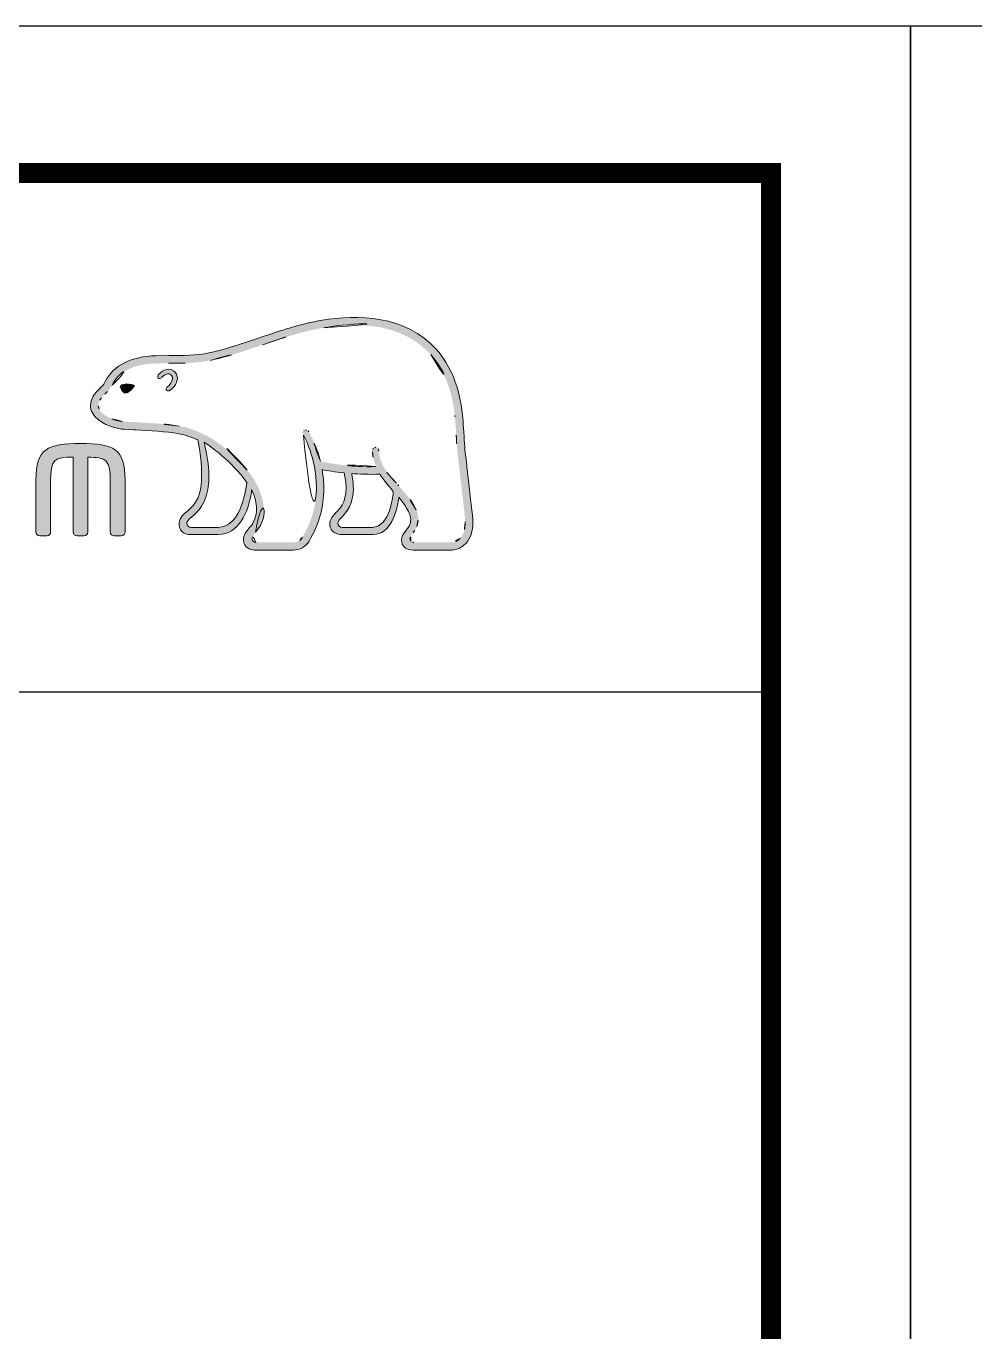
# Model space of a CAD drawing. Extents: x 16296677952 to 16296679688, y -37409618576 to -37409617304.
# Drawn here: x 16296678596.6 to 16296678668.2, y -37409617518.4 to -37409617419.8 of the extents above; entities that cross this region are included whole.
import ezdxf

# ---------------------------------------------------------------- set-up
doc = ezdxf.new("R2010")
doc.units = 0
doc.header["$LTSCALE"] = 10
doc.header["$MEASUREMENT"] = 0
doc.layers.get('0').update_dxf_attribs({"linetype": 'CONTINUOUS'})
doc.layers.add('레이어 1', color=7, linetype='CONTINUOUS', lineweight=0)

msp = doc.modelspace()

# ---------------------------------------------------------------- hatches: boundary and pattern name
at = {"layer": '레이어 1'}
h = msp.add_hatch(color=5, dxfattribs=at)
h.dxf.hatch_style = 1
edge = h.paths.add_edge_path(flags=16)
edge.add_spline(control_points=[(16296678629.33812, -37409617458.474861), (16296678629.05459, -37409617458.788727), (16296678628.69829, -37409617458.791542), (16296678628.682871, -37409617458.791542), (16296678628.682871, -37409617458.791542), (16296678625.828659, -37409617458.791542), (16296678625.828659, -37409617458.791542), (16296678625.723789, -37409617458.791542), (16296678625.64366, -37409617458.765244), (16296678625.59177, -37409617458.71402), (16296678625.54846, -37409617458.671593), (16296678625.52742, -37409617458.607063), (16296678625.52742, -37409617458.527107), (16296678625.52742, -37409617458.36615), (16296678625.644911, -37409617458.218163), (16296678625.769739, -37409617458.061058), (16296678625.885469, -37409617457.912376), (16296678625.995411, -37409617457.7714), (16296678626.056959, -37409617457.59816), (16296678626.213181, -37409617457.177696), (16296678626.19722, -37409617456.729156), (16296678626.01066, -37409617456.333946), (16296678625.673639, -37409617455.618896), (16296678625.173599, -37409617455.057114), (16296678624.68895, -37409617454.514236), (16296678624.68895, -37409617454.514236), (16296678624.52482, -37409617454.334), (16296678624.52482, -37409617454.332237), (16296678623.894819, -37409617453.630203), (16296678623.243759, -37409617452.903908), (16296678623.1924, -37409617451.919197), (16296678623.180651, -37409617451.72422), (16296678623.09053, -37409617451.606392), (16296678622.96516, -37409617451.611656), (16296678622.96516, -37409617451.611656), (16296678622.78051, -37409617451.700363), (16296678622.776489, -37409617451.700363), (16296678622.726509, -37409617451.75544), (16296678622.698641, -37409617451.837471), (16296678622.698641, -37409617451.931831), (16296678622.698641, -37409617451.931831), (16296678622.70022, -37409617451.965134), (16296678622.70022, -37409617451.965492), (16296678622.72547, -37409617452.321426), (16296678622.810329, -37409617452.670708), (16296678622.959551, -37409617453.033302), (16296678622.959551, -37409617453.033302), (16296678622.97411, -37409617453.069794), (16296678622.97411, -37409617453.069794), (16296678622.97411, -37409617453.069794), (16296678622.935511, -37409617453.071182), (16296678622.935511, -37409617453.071182), (16296678621.103189, -37409617453.143784), (16296678619.306829, -37409617452.798012), (16296678618.77853, -37409617452.670708), (16296678618.45273, -37409617451.359863), (16296678617.92428, -37409617450.490868), (16296678617.90147, -37409617450.454048), (16296678617.860439, -37409617450.386017), (16296678617.794861, -37409617450.333748), (16296678617.731741, -37409617450.315514), (16296678617.731741, -37409617450.315514), (16296678617.577431, -37409617450.338661), (16296678617.5585, -37409617450.341118), (16296678617.54553, -37409617450.360397), (16296678617.51853, -37409617450.396873), (16296678617.45891, -37409617450.476837), (16296678617.45891, -37409617450.476837), (16296678617.451559, -37409617450.541008), (16296678617.451559, -37409617450.541008), (16296678617.451559, -37409617450.541008), (16296678617.50028, -37409617450.713539), (16296678617.50028, -37409617450.713539), (16296678617.54027, -37409617450.782631), (16296678618.48114, -37409617452.430847), (16296678618.48114, -37409617454.613853), (16296678618.48114, -37409617455.960472), (16296678618.1273, -37409617457.23098), (16296678617.429449, -37409617458.389664), (16296678617.262699, -37409617458.667732), (16296678617.042999, -37409617458.791542), (16296678616.716169, -37409617458.791542), (16296678616.716169, -37409617458.791542), (16296678613.90262, -37409617458.791542), (16296678613.90262, -37409617458.791542), (16296678613.809349, -37409617458.791542), (16296678613.614719, -37409617458.725952), (16296678613.614719, -37409617458.522537), (16296678613.614719, -37409617458.410332), (16296678613.7187, -37409617458.226219), (16296678613.891951, -37409617458.032303), (16296678615.06444, -37409617456.726723), (16296678614.387991, -37409617454.687477), (16296678613.263531, -37409617453.344017), (16296678612.177441, -37409617452.048248), (16296678610.404921, -37409617450.417557), (16296678608.12899, -37409617450.01252), (16296678607.32242, -37409617449.871567), (16296678605.997021, -37409617449.793022), (16296678604.92654, -37409617449.729523), (16296678604.92654, -37409617449.729523), (16296678603.844521, -37409617449.665352), (16296678603.844521, -37409617449.665352), (16296678603.289209, -37409617449.622917), (16296678602.371481, -37409617449.281357), (16296678602.092159, -37409617448.75251), (16296678601.97415, -37409617448.53334), (16296678601.98748, -37409617448.31102), (16296678602.13545, -37409617448.055367), (16296678602.228571, -37409617447.901077), (16296678602.3564, -37409617447.768517), (16296678602.517191, -37409617447.607193), (16296678602.694969, -37409617447.427299), (16296678602.877859, -37409617447.241089), (16296678603.02025, -37409617446.995613), (16296678603.02025, -37409617446.995613), (16296678603.06109, -37409617446.918823), (16296678603.06109, -37409617446.918823), (16296678603.604481, -37409617445.879387), (16296678604.72385, -37409617445.330559), (16296678606.389429, -37409617445.286377), (16296678606.389429, -37409617445.286377), (16296678607.328739, -37409617445.275864), (16296678607.328739, -37409617445.275864), (16296678608.36009, -37409617445.270607), (16296678609.530331, -37409617445.264641), (16296678610.49188, -37409617445.057732), (16296678611.84236, -37409617444.767372), (16296678613.197229, -37409617444.304466), (16296678614.392891, -37409617443.89698), (16296678614.392891, -37409617443.89698), (16296678614.43111, -37409617443.884361), (16296678614.43111, -37409617443.884361), (16296678615.909941, -37409617443.37867), (16296678617.43927, -37409617442.855782), (16296678619.002609, -37409617442.601196), (16296678621.50456, -37409617442.18705), (16296678624.940371, -37409617442.200722), (16296678627.10199, -37409617444.627449), (16296678628.101101, -37409617445.751007), (16296678628.71653, -37409617447.296143), (16296678628.92835, -37409617449.221046), (16296678628.92835, -37409617449.221046), (16296678628.92029, -37409617449.214729), (16296678628.912901, -37409617449.208076), (16296678628.93009, -37409617449.246269), (16296678628.94623, -37409617449.462318), (16296678629.035299, -37409617450.686897), (16296678629.0609, -37409617451.275688), (16296678629.087919, -37409617451.884468), (16296678629.24185, -37409617453.01403), (16296678629.24185, -37409617453.01403), (16296678629.67811, -37409617456.791573), (16296678629.67811, -37409617456.791573), (16296678629.67811, -37409617456.791573), (16296678629.70406, -37409617457.250633), (16296678629.70406, -37409617457.250633), (16296678629.70406, -37409617457.792793), (16296678629.58132, -37409617458.204842), (16296678629.33812, -37409617458.474861)], knot_values=[0, 0, 0, 0, 1, 1, 1, 2, 2, 2, 3, 3, 3, 4, 4, 4, 5, 5, 5, 6, 6, 6, 7, 7, 7, 8, 8, 8, 9, 9, 9, 10, 10, 10, 11, 11, 11, 12, 12, 12, 13, 13, 13, 14, 14, 14, 15, 15, 15, 16, 16, 16, 17, 17, 17, 18, 18, 18, 19, 19, 19, 20, 20, 20, 21, 21, 21, 22, 22, 22, 23, 23, 23, 24, 24, 24, 25, 25, 25, 26, 26, 26, 27, 27, 27, 28, 28, 28, 29, 29, 29, 30, 30, 30, 31, 31, 31, 32, 32, 32, 33, 33, 33, 34, 34, 34, 35, 35, 35, 36, 36, 36, 37, 37, 37, 38, 38, 38, 39, 39, 39, 40, 40, 40, 41, 41, 41, 42, 42, 42, 43, 43, 43, 44, 44, 44, 45, 45, 45, 46, 46, 46, 47, 47, 47, 48, 48, 48, 49, 49, 49, 50, 50, 50, 51, 51, 51, 52, 52, 52, 53, 53, 53, 53], degree=3, periodic=0)
edge = h.paths.add_edge_path(flags=16)
edge.add_spline(control_points=[(16296678622.740021, -37409617457.65847), (16296678622.740021, -37409617457.65847), (16296678620.411659, -37409617457.65847), (16296678620.411659, -37409617457.65847), (16296678620.23947, -37409617457.65847), (16296678620.103411, -37409617457.521004), (16296678620.103411, -37409617457.34565), (16296678620.103411, -37409617457.223267), (16296678620.209669, -37409617457.067574), (16296678620.31015, -37409617456.960609), (16296678620.783751, -37409617456.507179), (16296678621.2682, -37409617455.882973), (16296678621.2682, -37409617454.698013), (16296678621.2682, -37409617454.698013), (16296678621.23822, -37409617454.159714), (16296678621.23822, -37409617454.157623), (16296678621.23822, -37409617454.157623), (16296678621.152639, -37409617453.634033), (16296678621.152639, -37409617453.634033), (16296678621.152639, -37409617453.634033), (16296678621.146681, -37409617453.601051), (16296678621.146681, -37409617453.601051), (16296678621.146681, -37409617453.601051), (16296678621.18104, -37409617453.603523), (16296678621.18104, -37409617453.603523), (16296678621.61521, -37409617453.634727), (16296678622.459999, -37409617453.681732), (16296678623.266569, -37409617453.643501), (16296678623.471359, -37409617453.969276), (16296678623.801359, -37409617454.388344), (16296678624.283199, -37409617454.94664), (16296678624.261101, -37409617455.224388), (16296678624.031059, -37409617457.65847), (16296678622.740021, -37409617457.65847)], knot_values=[0, 0, 0, 0, 1, 1, 1, 2, 2, 2, 3, 3, 3, 4, 4, 4, 5, 5, 5, 6, 6, 6, 7, 7, 7, 8, 8, 8, 9, 9, 9, 10, 10, 10, 11, 11, 11, 11], degree=3, periodic=0)
edge = h.paths.add_edge_path(flags=16)
edge.add_spline(control_points=[(16296678611.056829, -37409617457.65847), (16296678611.056829, -37409617457.65847), (16296678609.01306, -37409617457.65847), (16296678609.01306, -37409617457.65847), (16296678608.859819, -37409617457.65847), (16296678608.694981, -37409617457.532219), (16296678608.694981, -37409617457.34565), (16296678608.694981, -37409617457.232407), (16296678608.79001, -37409617457.092117), (16296678608.96327, -37409617456.952888), (16296678609.480511, -37409617456.54084), (16296678610.264299, -37409617455.91732), (16296678610.349159, -37409617454.195808), (16296678610.349159, -37409617454.195808), (16296678610.360901, -37409617453.72625), (16296678610.360901, -37409617453.72625), (16296678610.360901, -37409617452.994034), (16296678610.19311, -37409617452.109978), (16296678610.033911, -37409617451.319893), (16296678610.033911, -37409617451.319893), (16296678610.00794, -37409617451.239227), (16296678610.00794, -37409617451.239227), (16296678610.00794, -37409617451.239227), (16296678610.07493, -37409617451.291481), (16296678610.07493, -37409617451.291481), (16296678610.37966, -37409617451.479088), (16296678612.04892, -37409617452.61039), (16296678613.23354, -37409617454.281761), (16296678613.13534, -37409617455.072884), (16296678612.68927, -37409617457.65847), (16296678611.056829, -37409617457.65847)], knot_values=[0, 0, 0, 0, 1, 1, 1, 2, 2, 2, 3, 3, 3, 4, 4, 4, 5, 5, 5, 6, 6, 6, 7, 7, 7, 8, 8, 8, 9, 9, 9, 10, 10, 10, 10], degree=3, periodic=0)
edge = h.paths.add_edge_path()
edge.add_spline(control_points=[(16296678630.25499, -37409617456.734428), (16296678630.254271, -37409617456.729156), (16296678629.820829, -37409617452.935478), (16296678629.820829, -37409617452.935478), (16296678629.660379, -37409617451.80172), (16296678629.637239, -37409617451.197144), (16296678629.616381, -37409617450.661301), (16296678629.616381, -37409617450.661301), (16296678629.50909, -37409617449.163521), (16296678629.50909, -37409617449.162468), (16296678629.28079, -37409617447.112389), (16296678628.6173, -37409617445.456459), (16296678627.536131, -37409617444.245552), (16296678625.20059, -37409617441.621384), (16296678621.55471, -37409617441.593674), (16296678618.906349, -37409617442.030281), (16296678617.28216, -37409617442.298912), (16296678615.729691, -37409617442.828796), (16296678614.22875, -37409617443.342194), (16296678614.22875, -37409617443.342194), (16296678614.18038, -37409617443.359367), (16296678614.18038, -37409617443.359367), (16296678613.007, -37409617443.759491), (16296678611.67544, -37409617444.21505), (16296678610.368799, -37409617444.493462), (16296678609.47106, -37409617444.685303), (16296678608.346769, -37409617444.694069), (16296678607.353621, -37409617444.699333), (16296678607.353621, -37409617444.699333), (16296678606.370661, -37409617444.71125), (16296678606.370661, -37409617444.71125), (16296678604.48189, -37409617444.757896), (16296678603.195391, -37409617445.411926), (16296678602.545589, -37409617446.654404), (16296678602.545589, -37409617446.654404), (16296678602.51631, -37409617446.708031), (16296678602.51631, -37409617446.708031), (16296678602.408819, -37409617446.89637), (16296678602.249439, -37409617447.056282), (16296678602.10671, -37409617447.199364), (16296678601.94943, -37409617447.357872), (16296678601.77216, -37409617447.535652), (16296678601.636801, -37409617447.765701), (16296678601.500891, -37409617447.996117), (16296678601.43235, -37409617448.22966), (16296678601.43235, -37409617448.459), (16296678601.43235, -37409617448.651878), (16296678601.48073, -37409617448.841248), (16296678601.57789, -37409617449.022186), (16296678601.97941, -37409617449.780388), (16296678603.12475, -37409617450.189613), (16296678603.80821, -37409617450.238373), (16296678603.80821, -37409617450.238373), (16296678604.81432, -37409617450.301498), (16296678604.83835, -37409617450.303596), (16296678605.84429, -37409617450.360397), (16296678607.221939, -37409617450.44001), (16296678608.026239, -37409617450.582039), (16296678608.496519, -37409617450.665154), (16296678609.030951, -37409617450.833817), (16296678609.5233, -37409617451.065643), (16296678609.558371, -37409617451.193283), (16296678609.814011, -37409617452.329857), (16296678609.814011, -37409617453.726959), (16296678609.814011, -37409617453.726959), (16296678609.80315, -37409617454.170227), (16296678609.80315, -37409617454.170227), (16296678609.728979, -37409617455.64344), (16296678609.08671, -37409617456.158241), (16296678608.616091, -37409617456.534882), (16296678608.56838, -37409617456.572411), (16296678608.148979, -37409617456.920631), (16296678608.118811, -37409617457.339699), (16296678608.097429, -37409617457.576759), (16296678608.16527, -37409617457.792793), (16296678608.30924, -37409617457.948143), (16296678608.465281, -37409617458.116463), (16296678608.70253, -37409617458.201668), (16296678609.01306, -37409617458.201668), (16296678609.01306, -37409617458.201668), (16296678611.056829, -37409617458.201668), (16296678611.056829, -37409617458.201668), (16296678612.586531, -37409617458.201668), (16296678613.34329, -37409617456.554527), (16296678613.573509, -37409617455.011513), (16296678613.573509, -37409617455.011513), (16296678613.578251, -37409617454.794441), (16296678613.578251, -37409617454.794441), (16296678613.578251, -37409617454.794441), (16296678613.64139, -37409617454.903137), (16296678613.64139, -37409617454.903137), (16296678613.83757, -37409617455.339737), (16296678613.955601, -37409617455.861572), (16296678613.955601, -37409617456.254669), (16296678613.955601, -37409617456.806313), (16296678613.7848, -37409617457.288147), (16296678613.460409, -37409617457.64724), (16296678613.37854, -37409617457.728256), (16296678612.969469, -37409617458.152229), (16296678612.969469, -37409617458.575508), (16296678612.969469, -37409617458.575508), (16296678612.97315, -37409617458.645302), (16296678612.97315, -37409617458.645302), (16296678613.031179, -37409617459.145378), (16296678613.435869, -37409617459.368752), (16296678613.8118, -37409617459.368752), (16296678613.8118, -37409617459.368752), (16296678616.716169, -37409617459.368752), (16296678616.716169, -37409617459.368752), (16296678617.240431, -37409617459.368752), (16296678617.65826, -37409617459.132729), (16296678617.92671, -37409617458.687393), (16296678618.6658, -37409617457.460327), (16296678619.040319, -37409617456.127739), (16296678619.040319, -37409617454.727814), (16296678619.040319, -37409617454.290863), (16296678618.999109, -37409617453.824463), (16296678618.918461, -37409617453.340508), (16296678618.918461, -37409617453.340508), (16296678618.91144, -37409617453.301933), (16296678618.91144, -37409617453.301933), (16296678618.91144, -37409617453.301933), (16296678618.95001, -37409617453.310013), (16296678618.95001, -37409617453.310013), (16296678619.299459, -37409617453.377678), (16296678619.86161, -37409617453.475166), (16296678620.556299, -37409617453.550209), (16296678620.556299, -37409617453.550209), (16296678620.57649, -37409617453.552673), (16296678620.57649, -37409617453.552673), (16296678620.57649, -37409617453.552673), (16296678620.66995, -37409617454.085022), (16296678620.66995, -37409617454.085022), (16296678620.66995, -37409617454.085022), (16296678620.690439, -37409617454.21125), (16296678620.690439, -37409617454.213364), (16296678620.690439, -37409617454.213364), (16296678620.718161, -37409617454.684334), (16296678620.718161, -37409617454.684334), (16296678620.718161, -37409617455.81459), (16296678620.204741, -37409617456.306236), (16296678619.92877, -37409617456.569946), (16296678619.9249, -37409617456.573463), (16296678619.53986, -37409617456.964813), (16296678619.498131, -37409617457.311989), (16296678619.498131, -37409617457.311989), (16296678619.4848, -37409617457.41861), (16296678619.4848, -37409617457.41861), (16296678619.4848, -37409617457.527672), (16296678619.51285, -37409617457.741577), (16296678619.703621, -37409617457.938667), (16296678619.871611, -37409617458.11367), (16296678620.131639, -37409617458.201668), (16296678620.477409, -37409617458.201668), (16296678620.477409, -37409617458.201668), (16296678622.740021, -37409617458.201668), (16296678622.740021, -37409617458.201668), (16296678624.11417, -37409617458.201668), (16296678624.5278, -37409617456.454582), (16296678624.69455, -37409617455.475456), (16296678624.69455, -37409617455.475456), (16296678624.70228, -37409617455.374474), (16296678624.70228, -37409617455.374474), (16296678624.70228, -37409617455.374474), (16296678624.75662, -37409617455.448463), (16296678624.75662, -37409617455.448463), (16296678625.073481, -37409617455.853157), (16296678625.351379, -37409617456.303078), (16296678625.485161, -37409617456.582939), (16296678625.55547, -37409617456.728447), (16296678625.593349, -37409617456.890129), (16296678625.593349, -37409617457.052147), (16296678625.593349, -37409617457.052147), (16296678625.54215, -37409617457.379677), (16296678625.54215, -37409617457.379677), (16296678625.489201, -37409617457.557472), (16296678625.367861, -37409617457.721237), (16296678625.249161, -37409617457.879753), (16296678625.075029, -37409617458.105942), (16296678624.895479, -37409617458.340553), (16296678624.895479, -37409617458.625313), (16296678624.895479, -37409617458.625313), (16296678624.912331, -37409617458.782059), (16296678624.912331, -37409617458.782059), (16296678624.99507, -37409617459.160103), (16296678625.301411, -37409617459.368752), (16296678625.7743, -37409617459.368752), (16296678625.7743, -37409617459.368752), (16296678628.681471, -37409617459.368752), (16296678628.681471, -37409617459.368752), (16296678628.745279, -37409617459.368752), (16296678629.3134, -37409617459.354729), (16296678629.7584, -37409617458.873238), (16296678630.11364, -37409617458.488548), (16296678630.28619, -37409617457.959686), (16296678630.28619, -37409617457.257637), (16296678630.28619, -37409617457.257637), (16296678630.255329, -37409617456.736877), (16296678630.25499, -37409617456.734428)], knot_values=[0, 0, 0, 0, 1, 1, 1, 2, 2, 2, 3, 3, 3, 4, 4, 4, 5, 5, 5, 6, 6, 6, 7, 7, 7, 8, 8, 8, 9, 9, 9, 10, 10, 10, 11, 11, 11, 12, 12, 12, 13, 13, 13, 14, 14, 14, 15, 15, 15, 16, 16, 16, 17, 17, 17, 18, 18, 18, 19, 19, 19, 20, 20, 20, 21, 21, 21, 22, 22, 22, 23, 23, 23, 24, 24, 24, 25, 25, 25, 26, 26, 26, 27, 27, 27, 28, 28, 28, 29, 29, 29, 30, 30, 30, 31, 31, 31, 32, 32, 32, 33, 33, 33, 34, 34, 34, 35, 35, 35, 36, 36, 36, 37, 37, 37, 38, 38, 38, 39, 39, 39, 40, 40, 40, 41, 41, 41, 42, 42, 42, 43, 43, 43, 44, 44, 44, 45, 45, 45, 46, 46, 46, 47, 47, 47, 48, 48, 48, 49, 49, 49, 50, 50, 50, 51, 51, 51, 52, 52, 52, 53, 53, 53, 54, 54, 54, 55, 55, 55, 56, 56, 56, 57, 57, 57, 58, 58, 58, 59, 59, 59, 60, 60, 60, 61, 61, 61, 62, 62, 62, 63, 63, 63, 64, 64, 64, 65, 65, 65, 66, 66, 66, 66], degree=3, periodic=0)
edge = h.paths.add_edge_path(flags=0)
edge.add_spline(control_points=[(16296678603.75877, -37409617446.923363), (16296678603.75877, -37409617446.923363), (16296678604.1817, -37409617446.732246), (16296678604.705629, -37409617446.934227), (16296678604.705629, -37409617446.934227), (16296678604.770491, -37409617446.961937), (16296678604.68598, -37409617447.081528), (16296678604.430861, -37409617447.424492), (16296678604.17942, -37409617447.498497), (16296678604.17942, -37409617447.498497), (16296678604.17942, -37409617447.498497), (16296678603.99725, -37409617447.56266), (16296678603.89485, -37409617447.438507), (16296678603.687941, -37409617447.195847), (16296678603.681629, -37409617447.054527), (16296678603.681629, -37409617447.054527), (16296678603.681629, -37409617447.054527), (16296678603.660231, -37409617446.949669), (16296678603.75877, -37409617446.923363)], knot_values=[0, 0, 0, 0, 1, 1, 1, 2, 2, 2, 3, 3, 3, 4, 4, 4, 5, 5, 5, 6, 6, 6, 6], degree=3, periodic=0)
edge = h.paths.add_edge_path(flags=0)
edge.add_spline(control_points=[(16296678606.54969, -37409617446.145554), (16296678606.48638, -37409617446.214638), (16296678606.48148, -37409617446.329674), (16296678606.54969, -37409617446.390327), (16296678606.61492, -37409617446.449242), (16296678606.728001, -37409617446.433823), (16296678606.79113, -37409617446.364388), (16296678606.8248, -37409617446.329674), (16296678607.17198, -37409617445.91761), (16296678607.47146, -37409617446.128357), (16296678607.58086, -37409617446.206932), (16296678607.62611, -37409617446.318443), (16296678607.60998, -37409617446.462563), (16296678607.584379, -37409617446.693657), (16296678607.38397, -37409617446.955994), (16296678607.24387, -37409617447.045753), (16296678607.165489, -37409617447.093452), (16296678607.11377, -37409617447.195847), (16296678607.15093, -37409617447.278618), (16296678607.187759, -37409617447.361023), (16296678607.29261, -37409617447.385582), (16296678607.37677, -37409617447.346291), (16296678607.627501, -37409617447.226357), (16296678607.943661, -37409617446.825882), (16296678607.986971, -37409617446.452408), (16296678608.015711, -37409617446.1922), (16296678607.898939, -37409617445.979683), (16296678607.690981, -37409617445.836273), (16296678607.24387, -37409617445.51889), (16296678606.73712, -37409617445.94355), (16296678606.54969, -37409617446.145554)], knot_values=[0, 0, 0, 0, 1, 1, 1, 2, 2, 2, 3, 3, 3, 4, 4, 4, 5, 5, 5, 6, 6, 6, 7, 7, 7, 8, 8, 8, 9, 9, 9, 10, 10, 10, 10], degree=3, periodic=0)
edge = h.paths.add_edge_path(flags=0)
edge.add_spline(control_points=[(16296678606.492519, -37409617446.455208), (16296678606.492519, -37409617446.455208), (16296678606.492519, -37409617446.455208), (16296678606.492519, -37409617446.455208), (16296678606.492519, -37409617446.455208), (16296678606.492519, -37409617446.455208), (16296678606.492519, -37409617446.455208)], knot_values=[0, 0, 0, 0, 1, 1, 1, 2, 2, 2, 2], degree=3, periodic=0)
h = msp.add_hatch(color=5, dxfattribs=at)
h.dxf.hatch_style = 2
edge = h.paths.add_edge_path()
edge.add_spline(control_points=[(16296678606.54969, -37409617446.145554), (16296678606.48638, -37409617446.214638), (16296678606.48148, -37409617446.329674), (16296678606.54969, -37409617446.390327), (16296678606.61492, -37409617446.449242), (16296678606.728001, -37409617446.433823), (16296678606.79113, -37409617446.364388), (16296678606.8248, -37409617446.329674), (16296678607.17198, -37409617445.91761), (16296678607.47146, -37409617446.128357), (16296678607.58086, -37409617446.206932), (16296678607.62611, -37409617446.318443), (16296678607.60998, -37409617446.462563), (16296678607.584379, -37409617446.693657), (16296678607.38397, -37409617446.955994), (16296678607.24387, -37409617447.045753), (16296678607.165489, -37409617447.093452), (16296678607.11377, -37409617447.195847), (16296678607.15093, -37409617447.278618), (16296678607.187759, -37409617447.361023), (16296678607.29261, -37409617447.385582), (16296678607.37677, -37409617447.346291), (16296678607.627501, -37409617447.226357), (16296678607.943661, -37409617446.825882), (16296678607.986971, -37409617446.452408), (16296678608.015711, -37409617446.1922), (16296678607.898939, -37409617445.979683), (16296678607.690981, -37409617445.836273), (16296678607.24387, -37409617445.51889), (16296678606.73712, -37409617445.94355), (16296678606.54969, -37409617446.145554)], knot_values=[0, 0, 0, 0, 1, 1, 1, 2, 2, 2, 3, 3, 3, 4, 4, 4, 5, 5, 5, 6, 6, 6, 7, 7, 7, 8, 8, 8, 9, 9, 9, 10, 10, 10, 10], degree=3, periodic=0)
h = msp.add_hatch(color=5, dxfattribs=at)
h.dxf.hatch_style = 2
edge = h.paths.add_edge_path()
edge.add_spline(control_points=[(16296678603.75877, -37409617446.923363), (16296678603.75877, -37409617446.923363), (16296678604.1817, -37409617446.732246), (16296678604.705629, -37409617446.934227), (16296678604.705629, -37409617446.934227), (16296678604.770491, -37409617446.961937), (16296678604.68598, -37409617447.081528), (16296678604.430861, -37409617447.424492), (16296678604.17942, -37409617447.498497), (16296678604.17942, -37409617447.498497), (16296678604.17942, -37409617447.498497), (16296678603.99725, -37409617447.56266), (16296678603.89485, -37409617447.438507), (16296678603.687941, -37409617447.195847), (16296678603.681629, -37409617447.054527), (16296678603.681629, -37409617447.054527), (16296678603.681629, -37409617447.054527), (16296678603.660231, -37409617446.949669), (16296678603.75877, -37409617446.923363)], knot_values=[0, 0, 0, 0, 1, 1, 1, 2, 2, 2, 3, 3, 3, 4, 4, 4, 5, 5, 5, 6, 6, 6, 6], degree=3, periodic=0)
h = msp.add_hatch(color=5, dxfattribs=at)
h.dxf.hatch_style = 2
edge = h.paths.add_edge_path()
edge.add_spline(control_points=[(16296678597.313589, -37409617454.097977), (16296678597.313589, -37409617454.097977), (16296678597.313589, -37409617457.997597), (16296678597.313589, -37409617457.997597), (16296678597.313589, -37409617458.166252), (16296678597.446131, -37409617458.303368), (16296678597.60885, -37409617458.303368), (16296678597.60885, -37409617458.303368), (16296678598.130659, -37409617458.303368), (16296678598.130659, -37409617458.303368), (16296678598.31477, -37409617458.303368), (16296678598.424891, -37409617458.148376), (16296678598.424891, -37409617457.997597), (16296678598.424891, -37409617457.997597), (16296678598.424891, -37409617454.19442), (16296678598.424891, -37409617454.19442), (16296678598.424891, -37409617452.517464), (16296678598.709299, -37409617452.354393), (16296678600.127451, -37409617452.350533), (16296678600.127451, -37409617452.453644), (16296678600.127451, -37409617457.997597), (16296678600.127451, -37409617457.997597), (16296678600.127451, -37409617458.172577), (16296678600.253361, -37409617458.303368), (16296678600.420271, -37409617458.303368), (16296678600.420271, -37409617458.303368), (16296678600.93298, -37409617458.303368), (16296678600.93298, -37409617458.303368), (16296678601.116369, -37409617458.303368), (16296678601.22616, -37409617458.148376), (16296678601.22616, -37409617457.997597), (16296678601.22616, -37409617457.997597), (16296678601.22616, -37409617452.470818), (16296678601.22616, -37409617452.361412), (16296678601.889641, -37409617452.363853), (16296678602.3557, -37409617452.418556), (16296678602.608021, -37409617452.670708), (16296678602.873819, -37409617452.936157), (16296678602.92573, -37409617453.431343), (16296678602.92573, -37409617454.19442), (16296678602.92573, -37409617454.19442), (16296678602.92573, -37409617457.997597), (16296678602.92573, -37409617457.997597), (16296678602.92573, -37409617458.163116), (16296678603.061279, -37409617458.303368), (16296678603.22154, -37409617458.303368), (16296678603.22154, -37409617458.303368), (16296678603.74581, -37409617458.303368), (16296678603.74581, -37409617458.303368), (16296678603.927629, -37409617458.303368), (16296678604.04002, -37409617458.144867), (16296678604.04002, -37409617457.997597), (16296678604.04002, -37409617457.997597), (16296678604.04002, -37409617454.097977), (16296678604.04002, -37409617454.097977), (16296678604.04002, -37409617451.734398), (16296678603.201891, -37409617451.3339), (16296678600.68294, -37409617451.3339), (16296678598.15486, -37409617451.3339), (16296678597.313589, -37409617451.734398), (16296678597.313589, -37409617454.097977)], knot_values=[0, 0, 0, 0, 1, 1, 1, 2, 2, 2, 3, 3, 3, 4, 4, 4, 5, 5, 5, 6, 6, 6, 7, 7, 7, 8, 8, 8, 9, 9, 9, 10, 10, 10, 11, 11, 11, 12, 12, 12, 13, 13, 13, 14, 14, 14, 15, 15, 15, 16, 16, 16, 17, 17, 17, 18, 18, 18, 19, 19, 19, 20, 20, 20, 20], degree=3, periodic=0)

# ---------------------------------------------------------------- linework, layer by layer
at = {"color": 5}
msp.add_line((16296678610.96627, -37409617458.201668), (16296678610.96627, -37409617458.201668), dxfattribs=at)
at = {"color": 5, "ltscale": 40}
msp.add_line((16296678652.77652, -37409617470.103973), (16296678548.733419, -37409617470.103973), dxfattribs=at)
at = {"ltscale": 0.5}
for points in [[(16296678012.308201, -37409617896.841537), (16296678663.308201, -37409617896.841537), (16296678663.308201, -37409617419.841537), (16296678012.308201, -37409617419.841537)], [(16296678663.308201, -37409617896.841537), (16296679314.308201, -37409617896.841537), (16296679314.308201, -37409617419.841537), (16296678663.308201, -37409617419.841537)]]:
    msp.add_lwpolyline(points, close=True, dxfattribs=at)
at = {"color": 5, "linetype": 'ByBlock', "lineweight": 200, "const_width": 1.5}
msp.add_lwpolyline([(16296678022.7764, -37409617876.416817), (16296678652.7764, -37409617876.416817), (16296678652.7764, -37409617430.916817), (16296678022.7764, -37409617430.916817)], close=True, dxfattribs=at)
at = {"layer": '레이어 1', "color": 5}
for points, knots in [([(16296678630.25499, -37409617456.734428), (16296678630.254271, -37409617456.729156), (16296678629.820829, -37409617452.935478), (16296678629.820829, -37409617452.935478), (16296678629.660379, -37409617451.80172), (16296678629.637239, -37409617451.197144), (16296678629.616381, -37409617450.661301), (16296678629.616381, -37409617450.661301), (16296678629.50909, -37409617449.163521), (16296678629.50909, -37409617449.162468), (16296678629.28079, -37409617447.112389), (16296678628.6173, -37409617445.456459), (16296678627.536131, -37409617444.245552), (16296678625.20059, -37409617441.621384), (16296678621.55471, -37409617441.593674), (16296678618.906349, -37409617442.030281), (16296678617.28216, -37409617442.298912), (16296678615.729691, -37409617442.828796), (16296678614.22875, -37409617443.342194), (16296678614.22875, -37409617443.342194), (16296678614.18038, -37409617443.359367), (16296678614.18038, -37409617443.359367), (16296678613.007, -37409617443.759491), (16296678611.67544, -37409617444.21505), (16296678610.368799, -37409617444.493462), (16296678609.47106, -37409617444.685303), (16296678608.346769, -37409617444.694069), (16296678607.353621, -37409617444.699333), (16296678607.353621, -37409617444.699333), (16296678606.370661, -37409617444.71125), (16296678606.370661, -37409617444.71125), (16296678604.48189, -37409617444.757896), (16296678603.195391, -37409617445.411926), (16296678602.545589, -37409617446.654404), (16296678602.545589, -37409617446.654404), (16296678602.51631, -37409617446.708031), (16296678602.51631, -37409617446.708031), (16296678602.408819, -37409617446.89637), (16296678602.249439, -37409617447.056282), (16296678602.10671, -37409617447.199364), (16296678601.94943, -37409617447.357872), (16296678601.77216, -37409617447.535652), (16296678601.636801, -37409617447.765701), (16296678601.500891, -37409617447.996117), (16296678601.43235, -37409617448.22966), (16296678601.43235, -37409617448.459), (16296678601.43235, -37409617448.651878), (16296678601.48073, -37409617448.841248), (16296678601.57789, -37409617449.022186), (16296678601.97941, -37409617449.780388), (16296678603.12475, -37409617450.189613), (16296678603.80821, -37409617450.238373), (16296678603.80821, -37409617450.238373), (16296678604.81432, -37409617450.301498), (16296678604.83835, -37409617450.303596), (16296678605.84429, -37409617450.360397), (16296678607.221939, -37409617450.44001), (16296678608.026239, -37409617450.582039), (16296678608.496519, -37409617450.665154), (16296678609.030951, -37409617450.833817), (16296678609.5233, -37409617451.065643), (16296678609.558371, -37409617451.193283), (16296678609.814011, -37409617452.329857), (16296678609.814011, -37409617453.726959), (16296678609.814011, -37409617453.726959), (16296678609.80315, -37409617454.170227), (16296678609.80315, -37409617454.170227), (16296678609.728979, -37409617455.64344), (16296678609.08671, -37409617456.158241), (16296678608.616091, -37409617456.534882), (16296678608.56838, -37409617456.572411), (16296678608.148979, -37409617456.920631), (16296678608.118811, -37409617457.339699), (16296678608.097429, -37409617457.576759), (16296678608.16527, -37409617457.792793), (16296678608.30924, -37409617457.948143), (16296678608.465281, -37409617458.116463), (16296678608.70253, -37409617458.201668), (16296678609.01306, -37409617458.201668), (16296678609.01306, -37409617458.201668), (16296678611.056829, -37409617458.201668), (16296678611.056829, -37409617458.201668), (16296678612.586531, -37409617458.201668), (16296678613.34329, -37409617456.554527), (16296678613.573509, -37409617455.011513), (16296678613.573509, -37409617455.011513), (16296678613.578251, -37409617454.794441), (16296678613.578251, -37409617454.794441), (16296678613.578251, -37409617454.794441), (16296678613.64139, -37409617454.903137), (16296678613.64139, -37409617454.903137), (16296678613.83757, -37409617455.339737), (16296678613.955601, -37409617455.861572), (16296678613.955601, -37409617456.254669), (16296678613.955601, -37409617456.806313), (16296678613.7848, -37409617457.288147), (16296678613.460409, -37409617457.64724), (16296678613.37854, -37409617457.728256), (16296678612.969469, -37409617458.152229), (16296678612.969469, -37409617458.575508), (16296678612.969469, -37409617458.575508), (16296678612.97315, -37409617458.645302), (16296678612.97315, -37409617458.645302), (16296678613.031179, -37409617459.145378), (16296678613.435869, -37409617459.368752), (16296678613.8118, -37409617459.368752), (16296678613.8118, -37409617459.368752), (16296678616.716169, -37409617459.368752), (16296678616.716169, -37409617459.368752), (16296678617.240431, -37409617459.368752), (16296678617.65826, -37409617459.132729), (16296678617.92671, -37409617458.687393), (16296678618.6658, -37409617457.460327), (16296678619.040319, -37409617456.127739), (16296678619.040319, -37409617454.727814), (16296678619.040319, -37409617454.290863), (16296678618.999109, -37409617453.824463), (16296678618.918461, -37409617453.340508), (16296678618.918461, -37409617453.340508), (16296678618.91144, -37409617453.301933), (16296678618.91144, -37409617453.301933), (16296678618.91144, -37409617453.301933), (16296678618.95001, -37409617453.310013), (16296678618.95001, -37409617453.310013), (16296678619.299459, -37409617453.377678), (16296678619.86161, -37409617453.475166), (16296678620.556299, -37409617453.550209), (16296678620.556299, -37409617453.550209), (16296678620.57649, -37409617453.552673), (16296678620.57649, -37409617453.552673), (16296678620.57649, -37409617453.552673), (16296678620.66995, -37409617454.085022), (16296678620.66995, -37409617454.085022), (16296678620.66995, -37409617454.085022), (16296678620.690439, -37409617454.21125), (16296678620.690439, -37409617454.213364), (16296678620.690439, -37409617454.213364), (16296678620.718161, -37409617454.684334), (16296678620.718161, -37409617454.684334), (16296678620.718161, -37409617455.81459), (16296678620.204741, -37409617456.306236), (16296678619.92877, -37409617456.569946), (16296678619.9249, -37409617456.573463), (16296678619.53986, -37409617456.964813), (16296678619.498131, -37409617457.311989), (16296678619.498131, -37409617457.311989), (16296678619.4848, -37409617457.41861), (16296678619.4848, -37409617457.41861), (16296678619.4848, -37409617457.527672), (16296678619.51285, -37409617457.741577), (16296678619.703621, -37409617457.938667), (16296678619.871611, -37409617458.11367), (16296678620.131639, -37409617458.201668), (16296678620.477409, -37409617458.201668), (16296678620.477409, -37409617458.201668), (16296678622.740021, -37409617458.201668), (16296678622.740021, -37409617458.201668), (16296678624.11417, -37409617458.201668), (16296678624.5278, -37409617456.454582), (16296678624.69455, -37409617455.475456), (16296678624.69455, -37409617455.475456), (16296678624.70228, -37409617455.374474), (16296678624.70228, -37409617455.374474), (16296678624.70228, -37409617455.374474), (16296678624.75662, -37409617455.448463), (16296678624.75662, -37409617455.448463), (16296678625.073481, -37409617455.853157), (16296678625.351379, -37409617456.303078), (16296678625.485161, -37409617456.582939), (16296678625.55547, -37409617456.728447), (16296678625.593349, -37409617456.890129), (16296678625.593349, -37409617457.052147), (16296678625.593349, -37409617457.052147), (16296678625.54215, -37409617457.379677), (16296678625.54215, -37409617457.379677), (16296678625.489201, -37409617457.557472), (16296678625.367861, -37409617457.721237), (16296678625.249161, -37409617457.879753), (16296678625.075029, -37409617458.105942), (16296678624.895479, -37409617458.340553), (16296678624.895479, -37409617458.625313), (16296678624.895479, -37409617458.625313), (16296678624.912331, -37409617458.782059), (16296678624.912331, -37409617458.782059), (16296678624.99507, -37409617459.160103), (16296678625.301411, -37409617459.368752), (16296678625.7743, -37409617459.368752), (16296678625.7743, -37409617459.368752), (16296678628.681471, -37409617459.368752), (16296678628.681471, -37409617459.368752), (16296678628.745279, -37409617459.368752), (16296678629.3134, -37409617459.354729), (16296678629.7584, -37409617458.873238), (16296678630.11364, -37409617458.488548), (16296678630.28619, -37409617457.959686), (16296678630.28619, -37409617457.257637), (16296678630.28619, -37409617457.257637), (16296678630.255329, -37409617456.736877), (16296678630.25499, -37409617456.734428)], [0, 0, 0, 0, 1, 1, 1, 2, 2, 2, 3, 3, 3, 4, 4, 4, 5, 5, 5, 6, 6, 6, 7, 7, 7, 8, 8, 8, 9, 9, 9, 10, 10, 10, 11, 11, 11, 12, 12, 12, 13, 13, 13, 14, 14, 14, 15, 15, 15, 16, 16, 16, 17, 17, 17, 18, 18, 18, 19, 19, 19, 20, 20, 20, 21, 21, 21, 22, 22, 22, 23, 23, 23, 24, 24, 24, 25, 25, 25, 26, 26, 26, 27, 27, 27, 28, 28, 28, 29, 29, 29, 30, 30, 30, 31, 31, 31, 32, 32, 32, 33, 33, 33, 34, 34, 34, 35, 35, 35, 36, 36, 36, 37, 37, 37, 38, 38, 38, 39, 39, 39, 40, 40, 40, 41, 41, 41, 42, 42, 42, 43, 43, 43, 44, 44, 44, 45, 45, 45, 46, 46, 46, 47, 47, 47, 48, 48, 48, 49, 49, 49, 50, 50, 50, 51, 51, 51, 52, 52, 52, 53, 53, 53, 54, 54, 54, 55, 55, 55, 56, 56, 56, 57, 57, 57, 58, 58, 58, 59, 59, 59, 60, 60, 60, 61, 61, 61, 62, 62, 62, 63, 63, 63, 64, 64, 64, 65, 65, 65, 66, 66, 66, 66]), ([(16296678606.54969, -37409617446.145554), (16296678606.48638, -37409617446.214638), (16296678606.48148, -37409617446.329674), (16296678606.54969, -37409617446.390327), (16296678606.61492, -37409617446.449242), (16296678606.728001, -37409617446.433823), (16296678606.79113, -37409617446.364388), (16296678606.8248, -37409617446.329674), (16296678607.17198, -37409617445.91761), (16296678607.47146, -37409617446.128357), (16296678607.58086, -37409617446.206932), (16296678607.62611, -37409617446.318443), (16296678607.60998, -37409617446.462563), (16296678607.584379, -37409617446.693657), (16296678607.38397, -37409617446.955994), (16296678607.24387, -37409617447.045753), (16296678607.165489, -37409617447.093452), (16296678607.11377, -37409617447.195847), (16296678607.15093, -37409617447.278618), (16296678607.187759, -37409617447.361023), (16296678607.29261, -37409617447.385582), (16296678607.37677, -37409617447.346291), (16296678607.627501, -37409617447.226357), (16296678607.943661, -37409617446.825882), (16296678607.986971, -37409617446.452408), (16296678608.015711, -37409617446.1922), (16296678607.898939, -37409617445.979683), (16296678607.690981, -37409617445.836273), (16296678607.24387, -37409617445.51889), (16296678606.73712, -37409617445.94355), (16296678606.54969, -37409617446.145554)], [0, 0, 0, 0, 1, 1, 1, 2, 2, 2, 3, 3, 3, 4, 4, 4, 5, 5, 5, 6, 6, 6, 7, 7, 7, 8, 8, 8, 9, 9, 9, 10, 10, 10, 10]), ([(16296678606.492519, -37409617446.455208), (16296678606.492519, -37409617446.455208), (16296678606.492519, -37409617446.455208), (16296678606.492519, -37409617446.455208), (16296678606.492519, -37409617446.455208), (16296678606.492519, -37409617446.455208), (16296678606.492519, -37409617446.455208)], [0, 0, 0, 0, 1, 1, 1, 2, 2, 2, 2]), ([(16296678603.75877, -37409617446.923363), (16296678603.75877, -37409617446.923363), (16296678604.1817, -37409617446.732246), (16296678604.705629, -37409617446.934227), (16296678604.705629, -37409617446.934227), (16296678604.770491, -37409617446.961937), (16296678604.68598, -37409617447.081528), (16296678604.430861, -37409617447.424492), (16296678604.17942, -37409617447.498497), (16296678604.17942, -37409617447.498497), (16296678604.17942, -37409617447.498497), (16296678603.99725, -37409617447.56266), (16296678603.89485, -37409617447.438507), (16296678603.687941, -37409617447.195847), (16296678603.681629, -37409617447.054527), (16296678603.681629, -37409617447.054527), (16296678603.681629, -37409617447.054527), (16296678603.660231, -37409617446.949669), (16296678603.75877, -37409617446.923363)], [0, 0, 0, 0, 1, 1, 1, 2, 2, 2, 3, 3, 3, 4, 4, 4, 5, 5, 5, 6, 6, 6, 6]), ([(16296678597.313589, -37409617454.097977), (16296678597.313589, -37409617454.097977), (16296678597.313589, -37409617457.997597), (16296678597.313589, -37409617457.997597), (16296678597.313589, -37409617458.166252), (16296678597.446131, -37409617458.303368), (16296678597.60885, -37409617458.303368), (16296678597.60885, -37409617458.303368), (16296678598.130659, -37409617458.303368), (16296678598.130659, -37409617458.303368), (16296678598.31477, -37409617458.303368), (16296678598.424891, -37409617458.148376), (16296678598.424891, -37409617457.997597), (16296678598.424891, -37409617457.997597), (16296678598.424891, -37409617454.19442), (16296678598.424891, -37409617454.19442), (16296678598.424891, -37409617452.517464), (16296678598.709299, -37409617452.354393), (16296678600.127451, -37409617452.350533), (16296678600.127451, -37409617452.453644), (16296678600.127451, -37409617457.997597), (16296678600.127451, -37409617457.997597), (16296678600.127451, -37409617458.172577), (16296678600.253361, -37409617458.303368), (16296678600.420271, -37409617458.303368), (16296678600.420271, -37409617458.303368), (16296678600.93298, -37409617458.303368), (16296678600.93298, -37409617458.303368), (16296678601.116369, -37409617458.303368), (16296678601.22616, -37409617458.148376), (16296678601.22616, -37409617457.997597), (16296678601.22616, -37409617457.997597), (16296678601.22616, -37409617452.470818), (16296678601.22616, -37409617452.361412), (16296678601.889641, -37409617452.363853), (16296678602.3557, -37409617452.418556), (16296678602.608021, -37409617452.670708), (16296678602.873819, -37409617452.936157), (16296678602.92573, -37409617453.431343), (16296678602.92573, -37409617454.19442), (16296678602.92573, -37409617454.19442), (16296678602.92573, -37409617457.997597), (16296678602.92573, -37409617457.997597), (16296678602.92573, -37409617458.163116), (16296678603.061279, -37409617458.303368), (16296678603.22154, -37409617458.303368), (16296678603.22154, -37409617458.303368), (16296678603.74581, -37409617458.303368), (16296678603.74581, -37409617458.303368), (16296678603.927629, -37409617458.303368), (16296678604.04002, -37409617458.144867), (16296678604.04002, -37409617457.997597), (16296678604.04002, -37409617457.997597), (16296678604.04002, -37409617454.097977), (16296678604.04002, -37409617454.097977), (16296678604.04002, -37409617451.734398), (16296678603.201891, -37409617451.3339), (16296678600.68294, -37409617451.3339), (16296678598.15486, -37409617451.3339), (16296678597.313589, -37409617451.734398), (16296678597.313589, -37409617454.097977)], [0, 0, 0, 0, 1, 1, 1, 2, 2, 2, 3, 3, 3, 4, 4, 4, 5, 5, 5, 6, 6, 6, 7, 7, 7, 8, 8, 8, 9, 9, 9, 10, 10, 10, 11, 11, 11, 12, 12, 12, 13, 13, 13, 14, 14, 14, 15, 15, 15, 16, 16, 16, 17, 17, 17, 18, 18, 18, 19, 19, 19, 20, 20, 20, 20]), ([(16296678611.056829, -37409617457.65847), (16296678611.056829, -37409617457.65847), (16296678609.01306, -37409617457.65847), (16296678609.01306, -37409617457.65847), (16296678608.859819, -37409617457.65847), (16296678608.694981, -37409617457.532219), (16296678608.694981, -37409617457.34565), (16296678608.694981, -37409617457.232407), (16296678608.79001, -37409617457.092117), (16296678608.96327, -37409617456.952888), (16296678609.480511, -37409617456.54084), (16296678610.264299, -37409617455.91732), (16296678610.349159, -37409617454.195808), (16296678610.349159, -37409617454.195808), (16296678610.360901, -37409617453.72625), (16296678610.360901, -37409617453.72625), (16296678610.360901, -37409617452.994034), (16296678610.19311, -37409617452.109978), (16296678610.033911, -37409617451.319893), (16296678610.033911, -37409617451.319893), (16296678610.00794, -37409617451.239227), (16296678610.00794, -37409617451.239227), (16296678610.00794, -37409617451.239227), (16296678610.07493, -37409617451.291481), (16296678610.07493, -37409617451.291481), (16296678610.37966, -37409617451.479088), (16296678612.04892, -37409617452.61039), (16296678613.23354, -37409617454.281761), (16296678613.13534, -37409617455.072884), (16296678612.68927, -37409617457.65847), (16296678611.056829, -37409617457.65847)], [0, 0, 0, 0, 1, 1, 1, 2, 2, 2, 3, 3, 3, 4, 4, 4, 5, 5, 5, 6, 6, 6, 7, 7, 7, 8, 8, 8, 9, 9, 9, 10, 10, 10, 10]), ([(16296678617.50028, -37409617450.713539), (16296678617.54027, -37409617450.782631), (16296678618.48114, -37409617452.430847), (16296678618.48114, -37409617454.613853), (16296678618.48114, -37409617455.960472), (16296678618.1273, -37409617457.23098), (16296678617.429449, -37409617458.389664)], [24, 24, 24, 24, 25, 25, 25, 26, 26, 26, 26]), ([(16296678622.740021, -37409617457.65847), (16296678622.740021, -37409617457.65847), (16296678620.411659, -37409617457.65847), (16296678620.411659, -37409617457.65847), (16296678620.23947, -37409617457.65847), (16296678620.103411, -37409617457.521004), (16296678620.103411, -37409617457.34565), (16296678620.103411, -37409617457.223267), (16296678620.209669, -37409617457.067574), (16296678620.31015, -37409617456.960609), (16296678620.783751, -37409617456.507179), (16296678621.2682, -37409617455.882973), (16296678621.2682, -37409617454.698013), (16296678621.2682, -37409617454.698013), (16296678621.23822, -37409617454.159714), (16296678621.23822, -37409617454.157623), (16296678621.23822, -37409617454.157623), (16296678621.152639, -37409617453.634033), (16296678621.152639, -37409617453.634033), (16296678621.152639, -37409617453.634033), (16296678621.146681, -37409617453.601051), (16296678621.146681, -37409617453.601051), (16296678621.146681, -37409617453.601051), (16296678621.18104, -37409617453.603523), (16296678621.18104, -37409617453.603523), (16296678621.61521, -37409617453.634727), (16296678622.459999, -37409617453.681732), (16296678623.266569, -37409617453.643501), (16296678623.471359, -37409617453.969276), (16296678623.801359, -37409617454.388344), (16296678624.283199, -37409617454.94664), (16296678624.261101, -37409617455.224388), (16296678624.031059, -37409617457.65847), (16296678622.740021, -37409617457.65847)], [0, 0, 0, 0, 1, 1, 1, 2, 2, 2, 3, 3, 3, 4, 4, 4, 5, 5, 5, 6, 6, 6, 7, 7, 7, 8, 8, 8, 9, 9, 9, 10, 10, 10, 11, 11, 11, 11]), ([(16296678613.90262, -37409617458.791542), (16296678613.809349, -37409617458.791542), (16296678613.614719, -37409617458.725952), (16296678613.614719, -37409617458.522537), (16296678613.614719, -37409617458.410332), (16296678613.7187, -37409617458.226219), (16296678613.891951, -37409617458.032303)], [28, 28, 28, 28, 29, 29, 29, 30, 30, 30, 30]), ([(16296678625.59177, -37409617458.71402), (16296678625.54846, -37409617458.671593), (16296678625.52742, -37409617458.607063), (16296678625.52742, -37409617458.527107), (16296678625.52742, -37409617458.36615), (16296678625.644911, -37409617458.218163), (16296678625.769739, -37409617458.061058)], [3, 3, 3, 3, 4, 4, 4, 5, 5, 5, 5])]:
    msp.add_open_spline(points, degree=3, knots=knots, dxfattribs=at)
for points in [[(16296678619.002609, -37409617442.601196), (16296678621.50456, -37409617442.18705), (16296678624.940371, -37409617442.200722), (16296678627.10199, -37409617444.627449)], [(16296678614.43111, -37409617443.884361), (16296678615.909941, -37409617443.37867), (16296678617.43927, -37409617442.855782), (16296678619.002609, -37409617442.601196)], [(16296678610.49188, -37409617445.057732), (16296678611.84236, -37409617444.767372), (16296678613.197229, -37409617444.304466), (16296678614.392891, -37409617443.89698)], [(16296678614.392891, -37409617443.89698), (16296678614.392891, -37409617443.89698), (16296678614.43111, -37409617443.884361), (16296678614.43111, -37409617443.884361)], [(16296678627.10199, -37409617444.627449), (16296678628.101101, -37409617445.751007), (16296678628.71653, -37409617447.296143), (16296678628.92835, -37409617449.221046)], [(16296678603.06109, -37409617446.918823), (16296678603.604481, -37409617445.879387), (16296678604.72385, -37409617445.330559), (16296678606.389429, -37409617445.286377)], [(16296678606.389429, -37409617445.286377), (16296678606.389429, -37409617445.286377), (16296678607.328739, -37409617445.275864), (16296678607.328739, -37409617445.275864)], [(16296678607.328739, -37409617445.275864), (16296678608.36009, -37409617445.270607), (16296678609.530331, -37409617445.264641), (16296678610.49188, -37409617445.057732)], [(16296678602.517191, -37409617447.607193), (16296678602.694969, -37409617447.427299), (16296678602.877859, -37409617447.241089), (16296678603.02025, -37409617446.995613)], [(16296678603.02025, -37409617446.995613), (16296678603.02025, -37409617446.995613), (16296678603.06109, -37409617446.918823), (16296678603.06109, -37409617446.918823)], [(16296678602.092159, -37409617448.75251), (16296678601.97415, -37409617448.53334), (16296678601.98748, -37409617448.31102), (16296678602.13545, -37409617448.055367)], [(16296678602.13545, -37409617448.055367), (16296678602.228571, -37409617447.901077), (16296678602.3564, -37409617447.768517), (16296678602.517191, -37409617447.607193)], [(16296678603.844521, -37409617449.665352), (16296678603.289209, -37409617449.622917), (16296678602.371481, -37409617449.281357), (16296678602.092159, -37409617448.75251)], [(16296678628.912901, -37409617449.208076), (16296678628.93009, -37409617449.246269), (16296678628.94623, -37409617449.462318), (16296678629.035299, -37409617450.686897)], [(16296678628.92835, -37409617449.221046), (16296678628.92835, -37409617449.221046), (16296678628.92029, -37409617449.214729), (16296678628.912901, -37409617449.208076)], [(16296678604.92654, -37409617449.729523), (16296678604.92654, -37409617449.729523), (16296678603.844521, -37409617449.665352), (16296678603.844521, -37409617449.665352)], [(16296678608.12899, -37409617450.01252), (16296678607.32242, -37409617449.871567), (16296678605.997021, -37409617449.793022), (16296678604.92654, -37409617449.729523)], [(16296678613.263531, -37409617453.344017), (16296678612.177441, -37409617452.048248), (16296678610.404921, -37409617450.417557), (16296678608.12899, -37409617450.01252)], [(16296678617.451559, -37409617450.541008), (16296678617.451559, -37409617450.541008), (16296678617.50028, -37409617450.713539), (16296678617.50028, -37409617450.713539)], [(16296678617.45891, -37409617450.476837), (16296678617.45891, -37409617450.476837), (16296678617.451559, -37409617450.541008), (16296678617.451559, -37409617450.541008)], [(16296678617.5585, -37409617450.341118), (16296678617.54553, -37409617450.360397), (16296678617.51853, -37409617450.396873), (16296678617.45891, -37409617450.476837)], [(16296678617.731741, -37409617450.315514), (16296678617.731741, -37409617450.315514), (16296678617.577431, -37409617450.338661), (16296678617.5585, -37409617450.341118)], [(16296678617.90147, -37409617450.454048), (16296678617.860439, -37409617450.386017), (16296678617.794861, -37409617450.333748), (16296678617.731741, -37409617450.315514)], [(16296678618.77853, -37409617452.670708), (16296678618.45273, -37409617451.359863), (16296678617.92428, -37409617450.490868), (16296678617.90147, -37409617450.454048)], [(16296678622.96516, -37409617451.611656), (16296678622.96516, -37409617451.611656), (16296678622.78051, -37409617451.700363), (16296678622.776489, -37409617451.700363)], [(16296678623.1924, -37409617451.919197), (16296678623.180651, -37409617451.72422), (16296678623.09053, -37409617451.606392), (16296678622.96516, -37409617451.611656)], [(16296678629.035299, -37409617450.686897), (16296678629.0609, -37409617451.275688), (16296678629.087919, -37409617451.884468), (16296678629.24185, -37409617453.01403)], [(16296678622.776489, -37409617451.700363), (16296678622.726509, -37409617451.75544), (16296678622.698641, -37409617451.837471), (16296678622.698641, -37409617451.931831)], [(16296678622.698641, -37409617451.931831), (16296678622.698641, -37409617451.931831), (16296678622.70022, -37409617451.965134), (16296678622.70022, -37409617451.965492)], [(16296678622.70022, -37409617451.965492), (16296678622.72547, -37409617452.321426), (16296678622.810329, -37409617452.670708), (16296678622.959551, -37409617453.033302)], [(16296678622.935511, -37409617453.071182), (16296678621.103189, -37409617453.143784), (16296678619.306829, -37409617452.798012), (16296678618.77853, -37409617452.670708)], [(16296678622.959551, -37409617453.033302), (16296678622.959551, -37409617453.033302), (16296678622.97411, -37409617453.069794), (16296678622.97411, -37409617453.069794)], [(16296678622.97411, -37409617453.069794), (16296678622.97411, -37409617453.069794), (16296678622.935511, -37409617453.071182), (16296678622.935511, -37409617453.071182)], [(16296678624.52482, -37409617454.332237), (16296678623.894819, -37409617453.630203), (16296678623.243759, -37409617452.903908), (16296678623.1924, -37409617451.919197)], [(16296678629.24185, -37409617453.01403), (16296678629.24185, -37409617453.01403), (16296678629.67811, -37409617456.791573), (16296678629.67811, -37409617456.791573)], [(16296678624.68895, -37409617454.514236), (16296678624.68895, -37409617454.514236), (16296678624.52482, -37409617454.334), (16296678624.52482, -37409617454.332237)], [(16296678613.891951, -37409617458.032303), (16296678615.06444, -37409617456.726723), (16296678614.387991, -37409617454.687477), (16296678613.263531, -37409617453.344017)], [(16296678626.01066, -37409617456.333946), (16296678625.673639, -37409617455.618896), (16296678625.173599, -37409617455.057114), (16296678624.68895, -37409617454.514236)], [(16296678626.056959, -37409617457.59816), (16296678626.213181, -37409617457.177696), (16296678626.19722, -37409617456.729156), (16296678626.01066, -37409617456.333946)], [(16296678629.70406, -37409617457.250633), (16296678629.70406, -37409617457.792793), (16296678629.58132, -37409617458.204842), (16296678629.33812, -37409617458.474861)], [(16296678629.67811, -37409617456.791573), (16296678629.67811, -37409617456.791573), (16296678629.70406, -37409617457.250633), (16296678629.70406, -37409617457.250633)], [(16296678617.429449, -37409617458.389664), (16296678617.262699, -37409617458.667732), (16296678617.042999, -37409617458.791542), (16296678616.716169, -37409617458.791542)], [(16296678625.769739, -37409617458.061058), (16296678625.885469, -37409617457.912376), (16296678625.995411, -37409617457.7714), (16296678626.056959, -37409617457.59816)], [(16296678629.33812, -37409617458.474861), (16296678629.05459, -37409617458.788727), (16296678628.69829, -37409617458.791542), (16296678628.682871, -37409617458.791542)], [(16296678616.716169, -37409617458.791542), (16296678616.716169, -37409617458.791542), (16296678613.90262, -37409617458.791542), (16296678613.90262, -37409617458.791542)], [(16296678625.828659, -37409617458.791542), (16296678625.723789, -37409617458.791542), (16296678625.64366, -37409617458.765244), (16296678625.59177, -37409617458.71402)], [(16296678628.682871, -37409617458.791542), (16296678628.682871, -37409617458.791542), (16296678625.828659, -37409617458.791542), (16296678625.828659, -37409617458.791542)]]:
    msp.add_open_spline(points, degree=3, dxfattribs=at)

doc.saveas('drawing.dxf')
